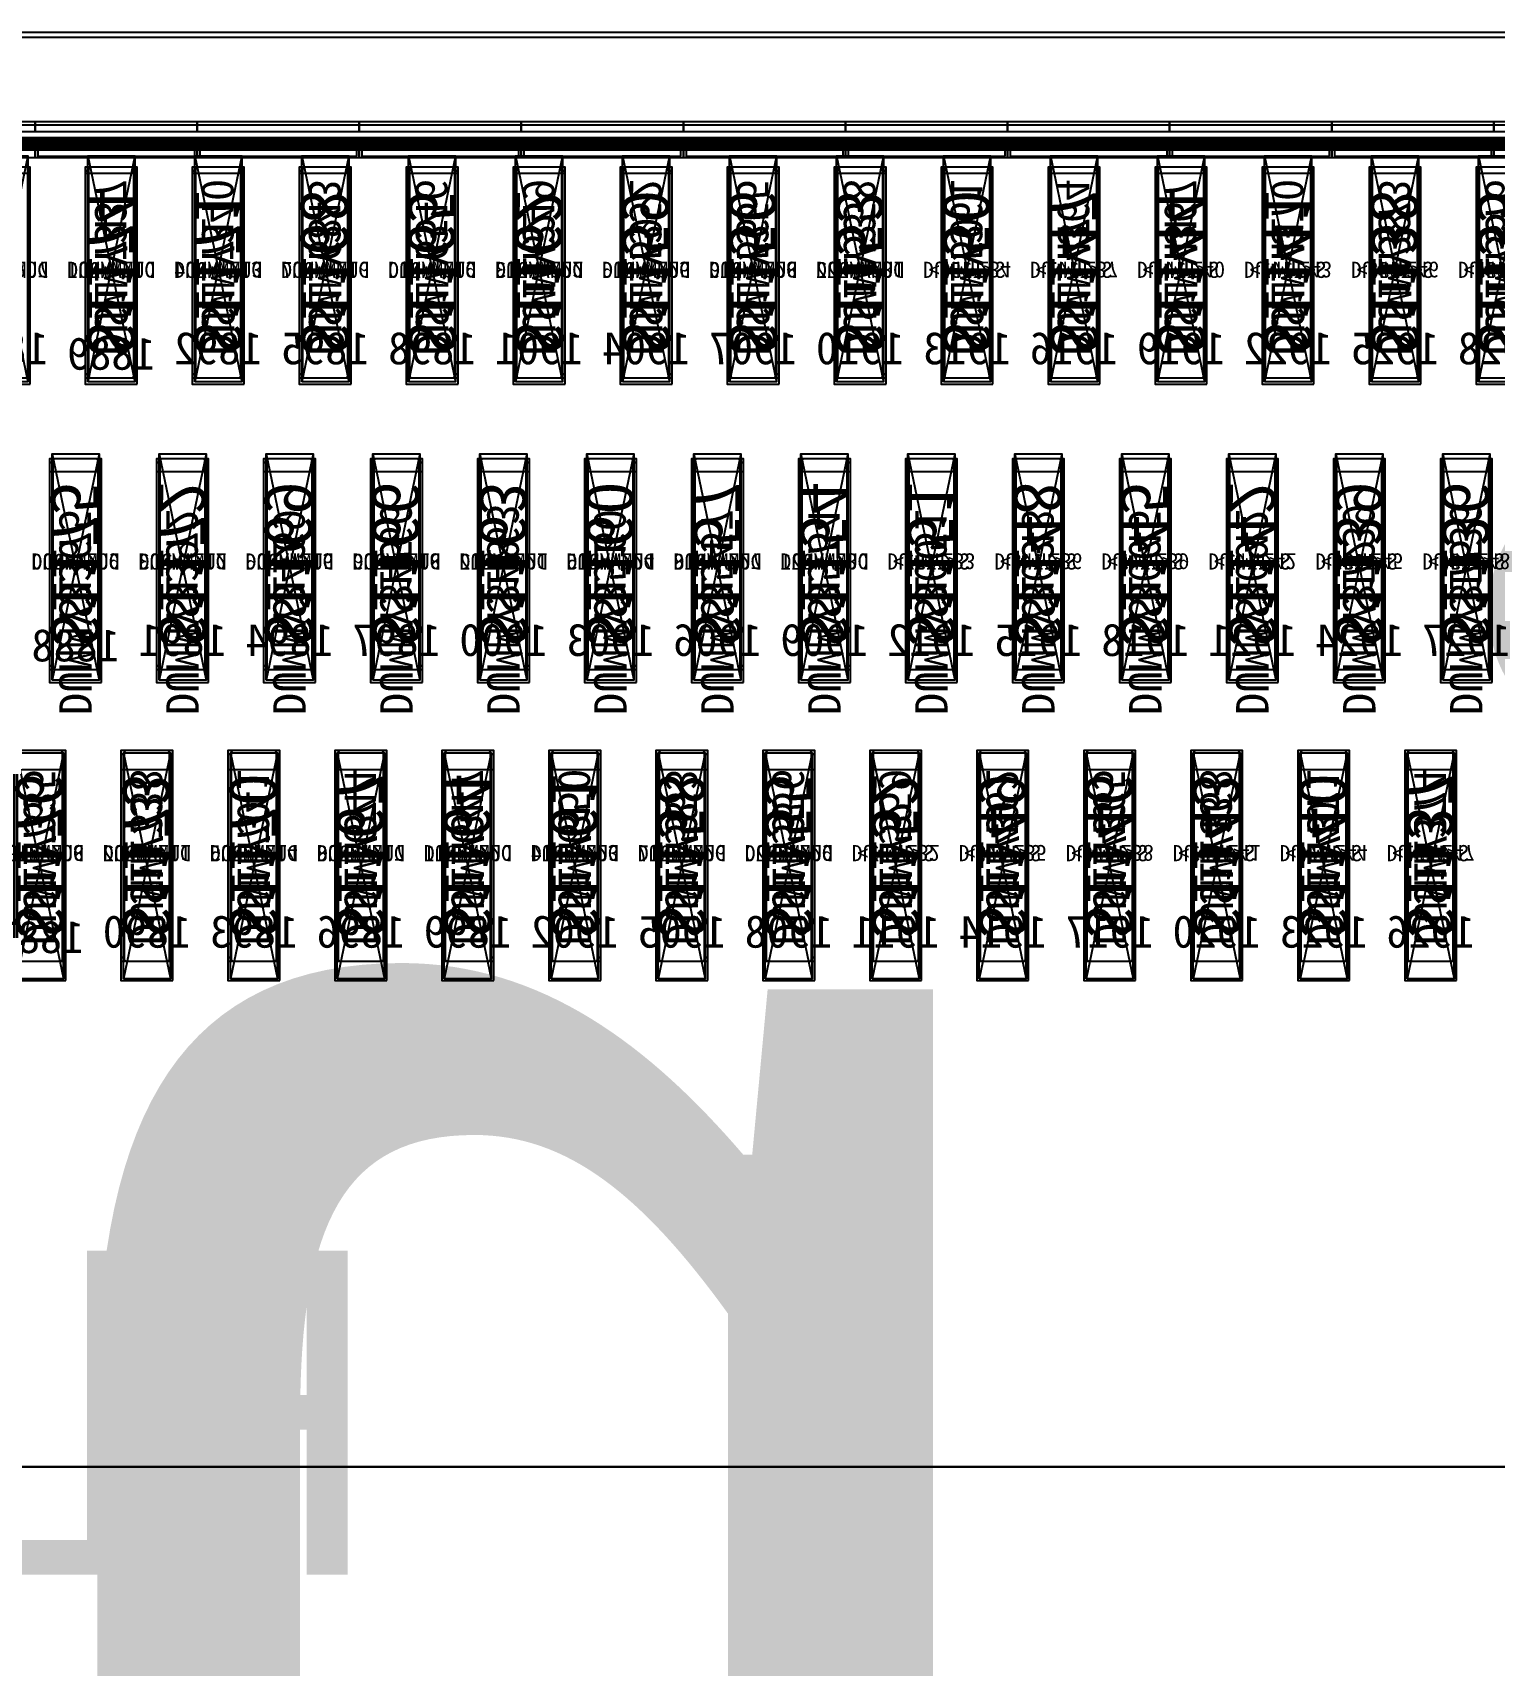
# Model space of a CAD drawing. Header units: millimetres. Extents: x 427 to 2444, y 137 to 817.
# Drawn here: x 1136.046 to 1136.497, y 301.148 to 301.651 of the extents above; entities that cross this region are included whole.
import ezdxf
from ezdxf.enums import TextEntityAlignment as Align

# ---------------------------------------------------------------- set-up
doc = ezdxf.new("R2010")
doc.units = ezdxf.units.MM
for name, color, linetype in [('L0', 211, 'Continuous'), ('L102', 91, 'Continuous'), ('L114', 213, 'Continuous'), ('L240', 60, 'Continuous'), ('L241', 200, 'Continuous'), ('L242', 51, 'Continuous'), ('L245', 53, 'Continuous'), ('L246', 93, 'Continuous'), ('L247', 13, 'Continuous'), ('L248', 171, 'Continuous'), ('L59', 140, 'Continuous'), ('L63', 4, 'Continuous')]:
    doc.layers.add(name, color=color, linetype=linetype)
doc.styles.add('txt', font='simhei.ttf')

# ---------------------------------------------------------------- blocks, each defined once
blk = doc.blocks.new('HX8394_F_PAD')
at = {"layer": 'L0'}
blk.add_lwpolyline([(-13.86, -0.4025), (-13.86, 0.4025), (13.86, 0.4025), (13.86, -0.4025), (-13.86, -0.4025)], close=True, dxfattribs=at)
at = {"layer": 'L241'}
blk.add_lwpolyline([(-13.9, -0.435), (-13.9, 0.435), (13.9, 0.435), (13.9, -0.435), (-13.9, -0.435)], close=True, dxfattribs=at)
at = {"layer": 'L242'}
for points in [[(-0.859, 0.3285), (-0.8605, 0.33), (-0.8605, 0.392), (-0.859, 0.3935), (-0.846, 0.3935), (-0.8445, 0.392), (-0.8445, 0.33), (-0.846, 0.3285), (-0.859, 0.3285)], [(-0.826, 0.3285), (-0.8275, 0.33), (-0.8275, 0.392), (-0.826, 0.3935), (-0.813, 0.3935), (-0.8115, 0.392), (-0.8115, 0.33), (-0.813, 0.3285), (-0.826, 0.3285)], [(-0.793, 0.3285), (-0.7945, 0.33), (-0.7945, 0.392), (-0.793, 0.3935), (-0.78, 0.3935), (-0.7785, 0.392), (-0.7785, 0.33), (-0.78, 0.3285), (-0.793, 0.3285)], [(-0.76, 0.3285), (-0.7615, 0.33), (-0.7615, 0.392), (-0.76, 0.3935), (-0.747, 0.3935), (-0.7455, 0.392), (-0.7455, 0.33), (-0.747, 0.3285), (-0.76, 0.3285)], [(-0.727, 0.3285), (-0.7285, 0.33), (-0.7285, 0.392), (-0.727, 0.3935), (-0.714, 0.3935), (-0.7125, 0.392), (-0.7125, 0.33), (-0.714, 0.3285), (-0.727, 0.3285)], [(-0.694, 0.3285), (-0.6955, 0.33), (-0.6955, 0.392), (-0.694, 0.3935), (-0.681, 0.3935), (-0.6795, 0.392), (-0.6795, 0.33), (-0.681, 0.3285), (-0.694, 0.3285)], [(-0.661, 0.3285), (-0.6625, 0.33), (-0.6625, 0.392), (-0.661, 0.3935), (-0.648, 0.3935), (-0.6465, 0.392), (-0.6465, 0.33), (-0.648, 0.3285), (-0.661, 0.3285)], [(-0.628, 0.3285), (-0.6295, 0.33), (-0.6295, 0.392), (-0.628, 0.3935), (-0.615, 0.3935), (-0.6135, 0.392), (-0.6135, 0.33), (-0.615, 0.3285), (-0.628, 0.3285)], [(-0.595, 0.3285), (-0.5965, 0.33), (-0.5965, 0.392), (-0.595, 0.3935), (-0.582, 0.3935), (-0.5805, 0.392), (-0.5805, 0.33), (-0.582, 0.3285), (-0.595, 0.3285)], [(-0.562, 0.3285), (-0.5635, 0.33), (-0.5635, 0.392), (-0.562, 0.3935), (-0.549, 0.3935), (-0.5475, 0.392), (-0.5475, 0.33), (-0.549, 0.3285), (-0.562, 0.3285)], [(-0.529, 0.3285), (-0.5305, 0.33), (-0.5305, 0.392), (-0.529, 0.3935), (-0.516, 0.3935), (-0.5145, 0.392), (-0.5145, 0.33), (-0.516, 0.3285), (-0.529, 0.3285)], [(-0.496, 0.3285), (-0.4975, 0.33), (-0.4975, 0.392), (-0.496, 0.3935), (-0.483, 0.3935), (-0.4815, 0.392), (-0.4815, 0.33), (-0.483, 0.3285), (-0.496, 0.3285)], [(-0.463, 0.3285), (-0.4645, 0.33), (-0.4645, 0.392), (-0.463, 0.3935), (-0.45, 0.3935), (-0.4485, 0.392), (-0.4485, 0.33), (-0.45, 0.3285), (-0.463, 0.3285)], [(-0.43, 0.3285), (-0.4315, 0.33), (-0.4315, 0.392), (-0.43, 0.3935), (-0.417, 0.3935), (-0.4155, 0.392), (-0.4155, 0.33), (-0.417, 0.3285), (-0.43, 0.3285)], [(-0.848, 0.2385), (-0.8495, 0.24), (-0.8495, 0.302), (-0.848, 0.3035), (-0.835, 0.3035), (-0.8335, 0.302), (-0.8335, 0.24), (-0.835, 0.2385), (-0.848, 0.2385)], [(-0.815, 0.2385), (-0.8165, 0.24), (-0.8165, 0.302), (-0.815, 0.3035), (-0.802, 0.3035), (-0.8005, 0.302), (-0.8005, 0.24), (-0.802, 0.2385), (-0.815, 0.2385)], [(-0.782, 0.2385), (-0.7835, 0.24), (-0.7835, 0.302), (-0.782, 0.3035), (-0.769, 0.3035), (-0.7675, 0.302), (-0.7675, 0.24), (-0.769, 0.2385), (-0.782, 0.2385)], [(-0.749, 0.2385), (-0.7505, 0.24), (-0.7505, 0.302), (-0.749, 0.3035), (-0.736, 0.3035), (-0.7345, 0.302), (-0.7345, 0.24), (-0.736, 0.2385), (-0.749, 0.2385)], [(-0.716, 0.2385), (-0.7175, 0.24), (-0.7175, 0.302), (-0.716, 0.3035), (-0.703, 0.3035), (-0.7015, 0.302), (-0.7015, 0.24), (-0.703, 0.2385), (-0.716, 0.2385)], [(-0.683, 0.2385), (-0.6845, 0.24), (-0.6845, 0.302), (-0.683, 0.3035), (-0.67, 0.3035), (-0.6685, 0.302), (-0.6685, 0.24), (-0.67, 0.2385), (-0.683, 0.2385)], [(-0.65, 0.2385), (-0.6515, 0.24), (-0.6515, 0.302), (-0.65, 0.3035), (-0.637, 0.3035), (-0.6355, 0.302), (-0.6355, 0.24), (-0.637, 0.2385), (-0.65, 0.2385)], [(-0.617, 0.2385), (-0.6185, 0.24), (-0.6185, 0.302), (-0.617, 0.3035), (-0.604, 0.3035), (-0.6025, 0.302), (-0.6025, 0.24), (-0.604, 0.2385), (-0.617, 0.2385)], [(-0.584, 0.2385), (-0.5855, 0.24), (-0.5855, 0.302), (-0.584, 0.3035), (-0.571, 0.3035), (-0.5695, 0.302), (-0.5695, 0.24), (-0.571, 0.2385), (-0.584, 0.2385)], [(-0.551, 0.2385), (-0.5525, 0.24), (-0.5525, 0.302), (-0.551, 0.3035), (-0.538, 0.3035), (-0.5365, 0.302), (-0.5365, 0.24), (-0.538, 0.2385), (-0.551, 0.2385)], [(-0.518, 0.2385), (-0.5195, 0.24), (-0.5195, 0.302), (-0.518, 0.3035), (-0.505, 0.3035), (-0.5035, 0.302), (-0.5035, 0.24), (-0.505, 0.2385), (-0.518, 0.2385)], [(-0.485, 0.2385), (-0.4865, 0.24), (-0.4865, 0.302), (-0.485, 0.3035), (-0.472, 0.3035), (-0.4705, 0.302), (-0.4705, 0.24), (-0.472, 0.2385), (-0.485, 0.2385)], [(-0.452, 0.2385), (-0.4535, 0.24), (-0.4535, 0.302), (-0.452, 0.3035), (-0.439, 0.3035), (-0.4375, 0.302), (-0.4375, 0.24), (-0.439, 0.2385), (-0.452, 0.2385)], [(-0.419, 0.2385), (-0.4205, 0.24), (-0.4205, 0.302), (-0.419, 0.3035), (-0.406, 0.3035), (-0.4045, 0.302), (-0.4045, 0.24), (-0.406, 0.2385), (-0.419, 0.2385)], [(-0.837, 0.1485), (-0.8385, 0.15), (-0.8385, 0.212), (-0.837, 0.2135), (-0.824, 0.2135), (-0.8225, 0.212), (-0.8225, 0.15), (-0.824, 0.1485), (-0.837, 0.1485)], [(-0.804, 0.1485), (-0.8055, 0.15), (-0.8055, 0.212), (-0.804, 0.2135), (-0.791, 0.2135), (-0.7895, 0.212), (-0.7895, 0.15), (-0.791, 0.1485), (-0.804, 0.1485)], [(-0.771, 0.1485), (-0.7725, 0.15), (-0.7725, 0.212), (-0.771, 0.2135), (-0.758, 0.2135), (-0.7565, 0.212), (-0.7565, 0.15), (-0.758, 0.1485), (-0.771, 0.1485)], [(-0.738, 0.1485), (-0.7395, 0.15), (-0.7395, 0.212), (-0.738, 0.2135), (-0.725, 0.2135), (-0.7235, 0.212), (-0.7235, 0.15), (-0.725, 0.1485), (-0.738, 0.1485)], [(-0.705, 0.1485), (-0.7065, 0.15), (-0.7065, 0.212), (-0.705, 0.2135), (-0.692, 0.2135), (-0.6905, 0.212), (-0.6905, 0.15), (-0.692, 0.1485), (-0.705, 0.1485)], [(-0.672, 0.1485), (-0.6735, 0.15), (-0.6735, 0.212), (-0.672, 0.2135), (-0.659, 0.2135), (-0.6575, 0.212), (-0.6575, 0.15), (-0.659, 0.1485), (-0.672, 0.1485)], [(-0.639, 0.1485), (-0.6405, 0.15), (-0.6405, 0.212), (-0.639, 0.2135), (-0.626, 0.2135), (-0.6245, 0.212), (-0.6245, 0.15), (-0.626, 0.1485), (-0.639, 0.1485)], [(-0.606, 0.1485), (-0.6075, 0.15), (-0.6075, 0.212), (-0.606, 0.2135), (-0.593, 0.2135), (-0.5915, 0.212), (-0.5915, 0.15), (-0.593, 0.1485), (-0.606, 0.1485)], [(-0.573, 0.1485), (-0.5745, 0.15), (-0.5745, 0.212), (-0.573, 0.2135), (-0.56, 0.2135), (-0.5585, 0.212), (-0.5585, 0.15), (-0.56, 0.1485), (-0.573, 0.1485)], [(-0.54, 0.1485), (-0.5415, 0.15), (-0.5415, 0.212), (-0.54, 0.2135), (-0.527, 0.2135), (-0.5255, 0.212), (-0.5255, 0.15), (-0.527, 0.1485), (-0.54, 0.1485)], [(-0.507, 0.1485), (-0.5085, 0.15), (-0.5085, 0.212), (-0.507, 0.2135), (-0.494, 0.2135), (-0.4925, 0.212), (-0.4925, 0.15), (-0.494, 0.1485), (-0.507, 0.1485)], [(-0.474, 0.1485), (-0.4755, 0.15), (-0.4755, 0.212), (-0.474, 0.2135), (-0.461, 0.2135), (-0.4595, 0.212), (-0.4595, 0.15), (-0.461, 0.1485), (-0.474, 0.1485)], [(-0.441, 0.1485), (-0.4425, 0.15), (-0.4425, 0.212), (-0.441, 0.2135), (-0.428, 0.2135), (-0.4265, 0.212), (-0.4265, 0.15), (-0.428, 0.1485), (-0.441, 0.1485)], [(-0.408, 0.1485), (-0.4095, 0.15), (-0.4095, 0.212), (-0.408, 0.2135), (-0.395, 0.2135), (-0.3935, 0.212), (-0.3935, 0.15), (-0.395, 0.1485), (-0.408, 0.1485)]]:
    blk.add_lwpolyline(points, close=True, dxfattribs=at)
at = {"layer": 'L247', "style": 'txt'}
for s, p in [('S1135', (-0.8525, 0.362666)), ('S1138', (-0.8195, 0.362666)), ('S1153', (-0.6545, 0.362666)), ('S1162', (-0.5555, 0.362666)), ('S1141', (-0.7865, 0.361)), ('S1144', (-0.7535, 0.361)), ('S1147', (-0.7205, 0.361)), ('S1150', (-0.6875, 0.361)), ('S1156', (-0.6215, 0.361)), ('S1159', (-0.5885, 0.361)), ('S1165', (-0.5225, 0.361)), ('S1168', (-0.4895, 0.361)), ('S1171', (-0.4565, 0.361)), ('S1174', (-0.4235, 0.361)), ('S1136', (-0.8415, 0.272666)), ('S1139', (-0.8085, 0.272666)), ('S1142', (-0.7755, 0.271)), ('S1145', (-0.7425, 0.271)), ('S1148', (-0.7095, 0.271)), ('S1151', (-0.6765, 0.271)), ('S1154', (-0.6435, 0.271)), ('S1157', (-0.6105, 0.271)), ('S1160', (-0.5775, 0.271)), ('S1163', (-0.5445, 0.272666)), ('S1166', (-0.5115, 0.272666)), ('S1169', (-0.4785, 0.271)), ('S1172', (-0.4455, 0.271)), ('S1175', (-0.4125, 0.271)), ('S1137', (-0.8305, 0.182666)), ('S1140', (-0.7975, 0.181)), ('S1143', (-0.7645, 0.182666)), ('S1146', (-0.7315, 0.181)), ('S1149', (-0.6985, 0.181)), ('S1152', (-0.6655, 0.181)), ('S1155', (-0.6325, 0.181)), ('S1158', (-0.5995, 0.181)), ('S1161', (-0.5665, 0.181)), ('S1164', (-0.5335, 0.181)), ('S1167', (-0.5005, 0.181)), ('S1170', (-0.4675, 0.181)), ('S1173', (-0.4345, 0.182666)), ('S1176', (-0.4015, 0.181))]:
    blk.add_text(s, height=0.01, rotation=90, dxfattribs=at).set_placement(p, align=Align.MIDDLE_CENTER)
at = {"layer": 'L248', "style": 'txt'}
blk.add_text('27800x870(include SR&SL)', height=0.5, dxfattribs=at).set_placement((-0.381772, 0.019694), align=Align.MIDDLE_CENTER)
blk = doc.blocks.new('NTBUMP_65X16')
at = {"layer": 'L242'}
blk.add_lwpolyline([(-0.008, -0.0325), (-0.008, 0.0325), (0.008, 0.0325), (0.008, -0.0325), (-0.008, -0.0325)], close=True, dxfattribs=at)
blk = doc.blocks.new('ILI9881C_AA_NTBUMP_PM_875UM')
at = {"layer": 'L241'}
blk.add_lwpolyline([(-13.92, -0.4375), (-13.92, 0.4375), (13.92, 0.4375), (13.92, -0.4375), (-13.92, -0.4375)], close=True, dxfattribs=at)
at = {"rotation": 180}
for p in [(-0.8525, 0.365), (-0.8195, 0.365), (-0.7865, 0.365), (-0.7535, 0.365), (-0.7205, 0.365), (-0.6875, 0.365), (-0.6545, 0.365), (-0.6215, 0.365), (-0.5885, 0.365), (-0.5555, 0.365), (-0.5225, 0.365), (-0.4895, 0.365), (-0.4565, 0.365), (-0.4235, 0.365), (-0.8415, 0.275), (-0.8085, 0.275), (-0.7755, 0.275), (-0.7425, 0.275), (-0.7095, 0.275), (-0.6765, 0.275), (-0.6435, 0.275), (-0.6105, 0.275), (-0.5775, 0.275), (-0.5445, 0.275), (-0.5115, 0.275), (-0.4785, 0.275), (-0.4455, 0.275), (-0.4125, 0.275), (-0.8305, 0.185), (-0.7975, 0.185), (-0.7645, 0.185), (-0.7315, 0.185), (-0.6985, 0.185), (-0.6655, 0.185), (-0.6325, 0.185), (-0.5995, 0.185), (-0.5665, 0.185), (-0.5335, 0.185), (-0.5005, 0.185), (-0.4675, 0.185), (-0.4345, 0.185), (-0.4015, 0.185)]:
    blk.add_blockref('NTBUMP_65X16', p, dxfattribs=at)
at = {"layer": 'L246', "style": 'txt'}
for s, p in [('S1135', (-0.8525, 0.365)), ('S1138', (-0.8195, 0.365)), ('S1141', (-0.7865, 0.365)), ('S1144', (-0.7535, 0.365)), ('S1147', (-0.7205, 0.365)), ('S1150', (-0.6875, 0.365)), ('S1153', (-0.6545, 0.365)), ('S1156', (-0.6215, 0.365)), ('S1159', (-0.5885, 0.365)), ('S1162', (-0.5555, 0.365)), ('S1165', (-0.5225, 0.365)), ('S1168', (-0.4895, 0.365)), ('S1171', (-0.4565, 0.365)), ('S1174', (-0.4235, 0.365)), ('S1136', (-0.8415, 0.275)), ('S1139', (-0.8085, 0.275)), ('S1142', (-0.7755, 0.275)), ('S1145', (-0.7425, 0.275)), ('S1148', (-0.7095, 0.275)), ('S1151', (-0.6765, 0.275)), ('S1154', (-0.6435, 0.275)), ('S1157', (-0.6105, 0.275)), ('S1160', (-0.5775, 0.275)), ('S1163', (-0.5445, 0.275)), ('S1166', (-0.5115, 0.275)), ('S1169', (-0.4785, 0.275)), ('S1172', (-0.4455, 0.275)), ('S1175', (-0.4125, 0.275)), ('S1137', (-0.8305, 0.185)), ('S1140', (-0.7975, 0.185)), ('S1143', (-0.7645, 0.185)), ('S1146', (-0.7315, 0.185)), ('S1149', (-0.6985, 0.185)), ('S1152', (-0.6655, 0.185)), ('S1155', (-0.6325, 0.185)), ('S1158', (-0.5995, 0.185)), ('S1161', (-0.5665, 0.185)), ('S1164', (-0.5335, 0.185)), ('S1167', (-0.5005, 0.185)), ('S1170', (-0.4675, 0.185)), ('S1173', (-0.4345, 0.185)), ('S1176', (-0.4015, 0.185))]:
    blk.add_text(s, height=0.015, rotation=90, dxfattribs=at).set_placement(p, align=Align.MIDDLE_CENTER)
for s, p in [('1928', (-0.8525, 0.341666)), ('1925', (-0.8195, 0.341666)), ('1922', (-0.7865, 0.341666)), ('1919', (-0.7535, 0.341666)), ('1916', (-0.7205, 0.341666)), ('1913', (-0.6875, 0.341666)), ('1910', (-0.6545, 0.341666)), ('1907', (-0.6215, 0.341666)), ('1904', (-0.5885, 0.341666)), ('1901', (-0.5555, 0.341666)), ('1898', (-0.5225, 0.341666)), ('1895', (-0.4895, 0.341666)), ('1892', (-0.4565, 0.341666)), ('1889', (-0.4235, 0.34)), ('1886', (-0.3905, 0.341666)), ('1927', (-0.8415, 0.251666)), ('1924', (-0.8085, 0.251666)), ('1921', (-0.7755, 0.251666)), ('1918', (-0.7425, 0.251666)), ('1915', (-0.7095, 0.251666)), ('1912', (-0.6765, 0.251666)), ('1909', (-0.6435, 0.251666)), ('1906', (-0.6105, 0.251666)), ('1903', (-0.5775, 0.251666)), ('1900', (-0.5445, 0.251666)), ('1897', (-0.5115, 0.251666)), ('1894', (-0.4785, 0.251666)), ('1891', (-0.4455, 0.251666)), ('1888', (-0.4125, 0.25)), ('1926', (-0.8305, 0.161666)), ('1923', (-0.7975, 0.161666)), ('1920', (-0.7645, 0.161666)), ('1917', (-0.7315, 0.161666)), ('1914', (-0.6985, 0.161666)), ('1911', (-0.6655, 0.161666)), ('1908', (-0.6325, 0.161666)), ('1905', (-0.5995, 0.161666)), ('1902', (-0.5665, 0.161666)), ('1899', (-0.5335, 0.161666)), ('1896', (-0.5005, 0.161666)), ('1893', (-0.4675, 0.161666)), ('1890', (-0.4345, 0.161666)), ('1887', (-0.4015, 0.16))]:
    blk.add_text(s, height=0.01, dxfattribs=at).set_placement(p, align=Align.MIDDLE_CENTER)
blk = doc.blocks.new('OUT_3BUMP')
at = {"layer": 'L242'}
for points in [[(0, 0.206), (0, 0.271), (0.016, 0.271), (0.016, 0.206), (0, 0.206)], [(0.011, 0.116), (0.011, 0.181), (0.027, 0.181), (0.027, 0.116), (0.011, 0.116)], [(0.022, 0.026), (0.022, 0.091), (0.038, 0.091), (0.038, 0.026), (0.022, 0.026)]]:
    blk.add_lwpolyline(points, close=True, dxfattribs=at)
blk = doc.blocks.new('JD9365Z_PAD_20170829_Y880')
at = {"layer": 'L241'}
blk.add_lwpolyline([(-13.95, -0.41), (-13.95, 0.41), (13.95, 0.41), (13.95, -0.41), (-13.95, -0.41)], close=True, dxfattribs=at)
at = {"row_count": 1, "column_count": 84, "row_spacing": 0.245, "column_spacing": 0.033}
blk.add_blockref('OUT_3BUMP', (-1.3885, 0.13), dxfattribs=at)
at = {"layer": 'L240', "style": 'txt'}
for s, p in [('DUMMY249', (-0.8525, 0.369333)), ('DUMMY246', (-0.8195, 0.369333)), ('DUMMY243', (-0.7865, 0.369333)), ('DUMMY240', (-0.7535, 0.369333)), ('DUMMY237', (-0.7205, 0.369333)), ('DUMMY234', (-0.6875, 0.369333)), ('DUMMY231', (-0.6545, 0.369333)), ('DUMMY228', (-0.6215, 0.369333)), ('DUMMY225', (-0.5885, 0.369333)), ('DUMMY222', (-0.5555, 0.369333)), ('DUMMY219', (-0.5225, 0.369333)), ('DUMMY216', (-0.4895, 0.369333)), ('DUMMY213', (-0.4565, 0.369333)), ('DUMMY210', (-0.4235, 0.369333)), ('DUMMY207', (-0.3905, 0.369333)), ('DUMMY248', (-0.8415, 0.279333)), ('DUMMY245', (-0.8085, 0.279333)), ('DUMMY242', (-0.7755, 0.279333)), ('DUMMY239', (-0.7425, 0.279333)), ('DUMMY236', (-0.7095, 0.279333)), ('DUMMY233', (-0.6765, 0.279333)), ('DUMMY230', (-0.6435, 0.279333)), ('DUMMY227', (-0.6105, 0.279333)), ('DUMMY224', (-0.5775, 0.279333)), ('DUMMY221', (-0.5445, 0.279333)), ('DUMMY218', (-0.5115, 0.279333)), ('DUMMY215', (-0.4785, 0.279333)), ('DUMMY212', (-0.4455, 0.279333)), ('DUMMY209', (-0.4125, 0.279333)), ('DUMMY247', (-0.8305, 0.189333)), ('DUMMY244', (-0.7975, 0.189333)), ('DUMMY241', (-0.7645, 0.189333)), ('DUMMY238', (-0.7315, 0.189333)), ('DUMMY235', (-0.6985, 0.189333)), ('DUMMY232', (-0.6655, 0.189333)), ('DUMMY229', (-0.6325, 0.189333)), ('DUMMY226', (-0.5995, 0.189333)), ('DUMMY223', (-0.5665, 0.189333)), ('DUMMY220', (-0.5335, 0.189333)), ('DUMMY217', (-0.5005, 0.189333)), ('DUMMY214', (-0.4675, 0.189333)), ('DUMMY211', (-0.4345, 0.189333)), ('DUMMY208', (-0.4015, 0.189333))]:
    blk.add_text(s, height=0.005, rotation=180, dxfattribs=at).set_placement(p, align=Align.MIDDLE_CENTER)
blk = doc.blocks.new('NV3052C3P_BUMP_ORI_20190911')
at = {"layer": 'L241'}
blk.add_lwpolyline([(-13.8, -0.398), (-13.8, 0.398), (13.8, 0.398), (13.8, -0.398), (-13.8, -0.398)], close=True, dxfattribs=at)
at = {"layer": 'L242'}
for points in [[(-0.8605, 0.32), (-0.8605, 0.385), (-0.8445, 0.385), (-0.8445, 0.32), (-0.8605, 0.32)], [(-0.8275, 0.32), (-0.8275, 0.385), (-0.8115, 0.385), (-0.8115, 0.32), (-0.8275, 0.32)], [(-0.7945, 0.32), (-0.7945, 0.385), (-0.7785, 0.385), (-0.7785, 0.32), (-0.7945, 0.32)], [(-0.7615, 0.32), (-0.7615, 0.385), (-0.7455, 0.385), (-0.7455, 0.32), (-0.7615, 0.32)], [(-0.7285, 0.32), (-0.7285, 0.385), (-0.7125, 0.385), (-0.7125, 0.32), (-0.7285, 0.32)], [(-0.6955, 0.32), (-0.6955, 0.385), (-0.6795, 0.385), (-0.6795, 0.32), (-0.6955, 0.32)], [(-0.6625, 0.32), (-0.6625, 0.385), (-0.6465, 0.385), (-0.6465, 0.32), (-0.6625, 0.32)], [(-0.6295, 0.32), (-0.6295, 0.385), (-0.6135, 0.385), (-0.6135, 0.32), (-0.6295, 0.32)], [(-0.5965, 0.32), (-0.5965, 0.385), (-0.5805, 0.385), (-0.5805, 0.32), (-0.5965, 0.32)], [(-0.5635, 0.32), (-0.5635, 0.385), (-0.5475, 0.385), (-0.5475, 0.32), (-0.5635, 0.32)], [(-0.5305, 0.32), (-0.5305, 0.385), (-0.5145, 0.385), (-0.5145, 0.32), (-0.5305, 0.32)], [(-0.4975, 0.32), (-0.4975, 0.385), (-0.4815, 0.385), (-0.4815, 0.32), (-0.4975, 0.32)], [(-0.4645, 0.32), (-0.4645, 0.385), (-0.4485, 0.385), (-0.4485, 0.32), (-0.4645, 0.32)], [(-0.4315, 0.32), (-0.4315, 0.385), (-0.4155, 0.385), (-0.4155, 0.32), (-0.4315, 0.32)], [(-0.8495, 0.23), (-0.8495, 0.295), (-0.8335, 0.295), (-0.8335, 0.23), (-0.8495, 0.23)], [(-0.8165, 0.23), (-0.8165, 0.295), (-0.8005, 0.295), (-0.8005, 0.23), (-0.8165, 0.23)], [(-0.7835, 0.23), (-0.7835, 0.295), (-0.7675, 0.295), (-0.7675, 0.23), (-0.7835, 0.23)], [(-0.7505, 0.23), (-0.7505, 0.295), (-0.7345, 0.295), (-0.7345, 0.23), (-0.7505, 0.23)], [(-0.7175, 0.23), (-0.7175, 0.295), (-0.7015, 0.295), (-0.7015, 0.23), (-0.7175, 0.23)], [(-0.6845, 0.23), (-0.6845, 0.295), (-0.6685, 0.295), (-0.6685, 0.23), (-0.6845, 0.23)], [(-0.6515, 0.23), (-0.6515, 0.295), (-0.6355, 0.295), (-0.6355, 0.23), (-0.6515, 0.23)], [(-0.6185, 0.23), (-0.6185, 0.295), (-0.6025, 0.295), (-0.6025, 0.23), (-0.6185, 0.23)], [(-0.5855, 0.23), (-0.5855, 0.295), (-0.5695, 0.295), (-0.5695, 0.23), (-0.5855, 0.23)], [(-0.5525, 0.23), (-0.5525, 0.295), (-0.5365, 0.295), (-0.5365, 0.23), (-0.5525, 0.23)], [(-0.5195, 0.23), (-0.5195, 0.295), (-0.5035, 0.295), (-0.5035, 0.23), (-0.5195, 0.23)], [(-0.4865, 0.23), (-0.4865, 0.295), (-0.4705, 0.295), (-0.4705, 0.23), (-0.4865, 0.23)], [(-0.4535, 0.23), (-0.4535, 0.295), (-0.4375, 0.295), (-0.4375, 0.23), (-0.4535, 0.23)], [(-0.4205, 0.23), (-0.4205, 0.295), (-0.4045, 0.295), (-0.4045, 0.23), (-0.4205, 0.23)], [(-0.8385, 0.14), (-0.8385, 0.205), (-0.8225, 0.205), (-0.8225, 0.14), (-0.8385, 0.14)], [(-0.8055, 0.14), (-0.8055, 0.205), (-0.7895, 0.205), (-0.7895, 0.14), (-0.8055, 0.14)], [(-0.7725, 0.14), (-0.7725, 0.205), (-0.7565, 0.205), (-0.7565, 0.14), (-0.7725, 0.14)], [(-0.7395, 0.14), (-0.7395, 0.205), (-0.7235, 0.205), (-0.7235, 0.14), (-0.7395, 0.14)], [(-0.7065, 0.14), (-0.7065, 0.205), (-0.6905, 0.205), (-0.6905, 0.14), (-0.7065, 0.14)], [(-0.6735, 0.14), (-0.6735, 0.205), (-0.6575, 0.205), (-0.6575, 0.14), (-0.6735, 0.14)], [(-0.6405, 0.14), (-0.6405, 0.205), (-0.6245, 0.205), (-0.6245, 0.14), (-0.6405, 0.14)], [(-0.6075, 0.14), (-0.6075, 0.205), (-0.5915, 0.205), (-0.5915, 0.14), (-0.6075, 0.14)], [(-0.5745, 0.14), (-0.5745, 0.205), (-0.5585, 0.205), (-0.5585, 0.14), (-0.5745, 0.14)], [(-0.5415, 0.14), (-0.5415, 0.205), (-0.5255, 0.205), (-0.5255, 0.14), (-0.5415, 0.14)], [(-0.5085, 0.14), (-0.5085, 0.205), (-0.4925, 0.205), (-0.4925, 0.14), (-0.5085, 0.14)], [(-0.4755, 0.14), (-0.4755, 0.205), (-0.4595, 0.205), (-0.4595, 0.14), (-0.4755, 0.14)], [(-0.4425, 0.14), (-0.4425, 0.205), (-0.4265, 0.205), (-0.4265, 0.14), (-0.4425, 0.14)], [(-0.4095, 0.14), (-0.4095, 0.205), (-0.3935, 0.205), (-0.3935, 0.14), (-0.4095, 0.14)]]:
    blk.add_lwpolyline(points, close=True, dxfattribs=at)
at = {"layer": 'L245', "style": 'txt'}
for s, p in [('S<1135>', (-0.852548, 0.353326)), ('S<1138>', (-0.819548, 0.353326)), ('S<1141>', (-0.786548, 0.353326)), ('S<1144>', (-0.753548, 0.353326)), ('S<1147>', (-0.720548, 0.353326)), ('S<1150>', (-0.687548, 0.353326)), ('DUMMY222', (-0.654527, 0.353333)), ('DUMMY219', (-0.621527, 0.353333)), ('DUMMY216', (-0.588527, 0.353333)), ('DUMMY213', (-0.555527, 0.353333)), ('DUMMY210', (-0.522527, 0.353333)), ('DUMMY207', (-0.489527, 0.353333)), ('DUMMY204', (-0.456527, 0.353333)), ('DUMMY201', (-0.423527, 0.353333)), ('DUMMY198', (-0.390527, 0.353333)), ('S<1136>', (-0.841548, 0.263326)), ('S<1139>', (-0.808548, 0.263326)), ('S<1142>', (-0.775548, 0.263326)), ('S<1145>', (-0.742548, 0.263326)), ('S<1148>', (-0.709548, 0.263326)), ('S<1151>', (-0.676548, 0.263326)), ('DUMMY221', (-0.643527, 0.263333)), ('DUMMY218', (-0.610527, 0.263333)), ('DUMMY215', (-0.577527, 0.263333)), ('DUMMY212', (-0.544527, 0.263333)), ('DUMMY209', (-0.511527, 0.263333)), ('DUMMY206', (-0.478527, 0.263333)), ('DUMMY203', (-0.445527, 0.263333)), ('DUMMY200', (-0.412527, 0.263333)), ('S<1137>', (-0.830548, 0.173326)), ('S<1140>', (-0.797548, 0.173326)), ('S<1143>', (-0.764548, 0.173326)), ('S<1146>', (-0.731548, 0.173326)), ('S<1149>', (-0.698548, 0.173326)), ('S<1152>', (-0.665548, 0.173326)), ('DUMMY220', (-0.632527, 0.173333)), ('DUMMY217', (-0.599527, 0.173333)), ('DUMMY214', (-0.566527, 0.173333)), ('DUMMY211', (-0.533527, 0.173333)), ('DUMMY208', (-0.500527, 0.173333)), ('DUMMY205', (-0.467527, 0.173333)), ('DUMMY202', (-0.434527, 0.173333)), ('DUMMY199', (-0.401527, 0.173333))]:
    blk.add_text(s, height=0.005, dxfattribs=at).set_placement(p, align=Align.MIDDLE_CENTER)
blk = doc.blocks.new('BUMP_14_65')
at = {"layer": 'L242'}
blk.add_lwpolyline([(-0.007, -0.022), (-0.007, 0.043), (0.007, 0.043), (0.007, -0.022), (-0.007, -0.022)], close=True, dxfattribs=at)
blk = doc.blocks.new('FL11283_A_OTHER')
at = {"layer": 'L102'}
blk.add_lwpolyline([(-13.86, 0), (-13.86, 0.41), (0, 0.41), (0, 0), (-13.86, 0)], close=True, dxfattribs=at)
at = {"layer": 'L241'}
blk.add_lwpolyline([(-13.86, -0.41), (-13.86, 0.41), (13.86, 0.41), (13.86, 0.404), (-13.854, 0.404), (-13.854, -0.404), (13.854, -0.404), (13.854, 0.404), (13.86, 0.404), (13.86, -0.41), (-13.86, -0.41)], close=True, dxfattribs=at)
at = {"layer": 'L59'}
for points in [[(-13.86, -0.41), (-13.86, 0.41), (13.86, 0.41), (13.86, -0.41), (-13.86, -0.41)], [(-13.86, -0.41), (-13.86, 0), (0, 0), (0, -0.41), (-13.86, -0.41)]]:
    blk.add_lwpolyline(points, close=True, dxfattribs=at)
for p in [(-0.8525, 0.358), (-0.8195, 0.358), (-0.7865, 0.358), (-0.7535, 0.358), (-0.7205, 0.358), (-0.6875, 0.358), (-0.6545, 0.358), (-0.6215, 0.358), (-0.5885, 0.358), (-0.5555, 0.358), (-0.5225, 0.358), (-0.4895, 0.358), (-0.4565, 0.358), (-0.4235, 0.358), (-0.8415, 0.268), (-0.8085, 0.268), (-0.7755, 0.268), (-0.7425, 0.268), (-0.7095, 0.268), (-0.6765, 0.268), (-0.6435, 0.268), (-0.6105, 0.268), (-0.5775, 0.268), (-0.5445, 0.268), (-0.5115, 0.268), (-0.4785, 0.268), (-0.4455, 0.268), (-0.4125, 0.268), (-0.8305, 0.178), (-0.7975, 0.178), (-0.7645, 0.178), (-0.7315, 0.178), (-0.6985, 0.178), (-0.6655, 0.178), (-0.6325, 0.178), (-0.5995, 0.178), (-0.5665, 0.178), (-0.5335, 0.178), (-0.5005, 0.178), (-0.4675, 0.178), (-0.4345, 0.178), (-0.4015, 0.178)]:
    blk.add_blockref('BUMP_14_65', p)
at = {"layer": 'L102', "style": 'txt'}
for s, p in [('DUMMY376', (-0.8525, 0.370166)), ('DUMMY373', (-0.8195, 0.370166)), ('DUMMY370', (-0.7865, 0.370166)), ('DUMMY367', (-0.7535, 0.370166)), ('DUMMY364', (-0.7205, 0.370166)), ('DUMMY361', (-0.6875, 0.370166)), ('DUMMY358', (-0.6545, 0.370166)), ('DUMMY355', (-0.6215, 0.370166)), ('DUMMY352', (-0.5885, 0.370166)), ('DUMMY349', (-0.5555, 0.370166)), ('DUMMY346', (-0.5225, 0.370166)), ('DUMMY343', (-0.4895, 0.370166)), ('DUMMY340', (-0.4565, 0.370166)), ('DUMMY337', (-0.4235, 0.370166)), ('DUMMY375', (-0.8415, 0.259166)), ('DUMMY372', (-0.8085, 0.259166)), ('DUMMY369', (-0.7755, 0.259166)), ('DUMMY366', (-0.7425, 0.259166)), ('DUMMY363', (-0.7095, 0.259166)), ('DUMMY360', (-0.6765, 0.259166)), ('DUMMY357', (-0.6435, 0.259166)), ('DUMMY354', (-0.6105, 0.259166)), ('DUMMY351', (-0.5775, 0.259166)), ('DUMMY348', (-0.5445, 0.259166)), ('DUMMY345', (-0.5115, 0.259166)), ('DUMMY342', (-0.4785, 0.259166)), ('DUMMY339', (-0.4455, 0.259166)), ('DUMMY336', (-0.4125, 0.259166)), ('DUMMY374', (-0.8305, 0.188166)), ('DUMMY371', (-0.7975, 0.188166)), ('DUMMY368', (-0.7645, 0.188166)), ('DUMMY365', (-0.7315, 0.188166)), ('DUMMY362', (-0.6985, 0.188166)), ('DUMMY359', (-0.6655, 0.188166)), ('DUMMY356', (-0.6325, 0.188166)), ('DUMMY353', (-0.5995, 0.188166)), ('DUMMY350', (-0.5665, 0.188166)), ('DUMMY347', (-0.5335, 0.188166)), ('DUMMY344', (-0.5005, 0.188166)), ('DUMMY341', (-0.4675, 0.188166)), ('DUMMY338', (-0.4345, 0.188166)), ('DUMMY335', (-0.4015, 0.188166))]:
    blk.add_text(s, height=0.01, rotation=90, dxfattribs=at).set_placement(p, align=Align.MIDDLE_CENTER)
at = {"layer": 'L59', "style": 'txt'}
blk.add_text('FL11283_A_OTHER', height=0.1, dxfattribs=at).set_placement((0, 0.016666), align=Align.MIDDLE_CENTER)
blk = doc.blocks.new('GC9702_LCDPAD_BUMP')
at = {"layer": 'L242'}
blk.add_lwpolyline([(-0.008, -0.0325), (-0.008, 0.0325), (0.008, 0.0325), (0.008, -0.0325), (-0.008, -0.0325)], close=True, dxfattribs=at)
blk = doc.blocks.new('GC9702_BUMP_NOCOMPENSATION')
at = {"layer": 'L114', "const_width": 0.004}
for points in [[(-0.9, 0.378), (-0.85, 0.378)], [(-0.9, 0.378), (-0.85, 0.378)], [(-0.9, 0.378), (-0.85, 0.378)], [(-0.9, 0.378), (-0.85, 0.378)], [(-0.85, 0.378), (-0.8, 0.378)], [(-0.85, 0.378), (-0.8, 0.378)], [(-0.85, 0.378), (-0.8, 0.378)], [(-0.85, 0.378), (-0.8, 0.378)], [(-0.8, 0.378), (-0.75, 0.378)], [(-0.8, 0.378), (-0.75, 0.378)], [(-0.8, 0.378), (-0.75, 0.378)], [(-0.8, 0.378), (-0.75, 0.378)], [(-0.75, 0.378), (-0.7, 0.378)], [(-0.75, 0.378), (-0.7, 0.378)], [(-0.75, 0.378), (-0.7, 0.378)], [(-0.75, 0.378), (-0.7, 0.378)], [(-0.7, 0.378), (-0.65, 0.378)], [(-0.7, 0.378), (-0.65, 0.378)], [(-0.7, 0.378), (-0.65, 0.378)], [(-0.7, 0.378), (-0.65, 0.378)], [(-0.65, 0.378), (-0.6, 0.378)], [(-0.65, 0.378), (-0.6, 0.378)], [(-0.65, 0.378), (-0.6, 0.378)], [(-0.65, 0.378), (-0.6, 0.378)], [(-0.6, 0.378), (-0.55, 0.378)], [(-0.6, 0.378), (-0.55, 0.378)], [(-0.6, 0.378), (-0.55, 0.378)], [(-0.6, 0.378), (-0.55, 0.378)], [(-0.55, 0.378), (-0.5, 0.378)], [(-0.55, 0.378), (-0.5, 0.378)], [(-0.55, 0.378), (-0.5, 0.378)], [(-0.55, 0.378), (-0.5, 0.378)], [(-0.5, 0.378), (-0.45, 0.378)], [(-0.5, 0.378), (-0.45, 0.378)], [(-0.5, 0.378), (-0.45, 0.378)], [(-0.5, 0.378), (-0.45, 0.378)], [(-0.45, 0.378), (-0.4, 0.378)], [(-0.45, 0.378), (-0.4, 0.378)], [(-0.45, 0.378), (-0.4, 0.378)], [(-0.45, 0.378), (-0.4, 0.378)], [(-0.4, 0.378), (-0.35, 0.378)], [(-0.4, 0.378), (-0.35, 0.378)], [(-0.4, 0.378), (-0.35, 0.378)], [(-0.4, 0.378), (-0.35, 0.378)]]:
    blk.add_lwpolyline(points, dxfattribs=at)
at = {"layer": 'L114'}
for points in [[(-0.9, 0.374), (-0.9, 0.38), (-0.85, 0.38), (-0.85, 0.374), (-0.9, 0.374)], [(-0.9, 0.374), (-0.9, 0.38), (-0.85, 0.38), (-0.85, 0.374), (-0.9, 0.374)], [(-0.85, 0.374), (-0.85, 0.38), (-0.8, 0.38), (-0.8, 0.374), (-0.85, 0.374)], [(-0.85, 0.374), (-0.85, 0.38), (-0.8, 0.38), (-0.8, 0.374), (-0.85, 0.374)], [(-0.84926, 0.37443), (-0.84926, 0.379), (-0.80082, 0.379), (-0.80082, 0.37443), (-0.84926, 0.37443)], [(-0.84926, 0.37443), (-0.84926, 0.379), (-0.80082, 0.379), (-0.80082, 0.37443), (-0.84926, 0.37443)], [(-0.8, 0.374), (-0.8, 0.38), (-0.75, 0.38), (-0.75, 0.374), (-0.8, 0.374)], [(-0.8, 0.374), (-0.8, 0.38), (-0.75, 0.38), (-0.75, 0.374), (-0.8, 0.374)], [(-0.79926, 0.37443), (-0.79926, 0.379), (-0.75082, 0.379), (-0.75082, 0.37443), (-0.79926, 0.37443)], [(-0.79926, 0.37443), (-0.79926, 0.379), (-0.75082, 0.379), (-0.75082, 0.37443), (-0.79926, 0.37443)], [(-0.75, 0.374), (-0.75, 0.38), (-0.7, 0.38), (-0.7, 0.374), (-0.75, 0.374)], [(-0.75, 0.374), (-0.75, 0.38), (-0.7, 0.38), (-0.7, 0.374), (-0.75, 0.374)], [(-0.74926, 0.37443), (-0.74926, 0.379), (-0.70082, 0.379), (-0.70082, 0.37443), (-0.74926, 0.37443)], [(-0.74926, 0.37443), (-0.74926, 0.379), (-0.70082, 0.379), (-0.70082, 0.37443), (-0.74926, 0.37443)], [(-0.7, 0.374), (-0.7, 0.38), (-0.65, 0.38), (-0.65, 0.374), (-0.7, 0.374)], [(-0.7, 0.374), (-0.7, 0.38), (-0.65, 0.38), (-0.65, 0.374), (-0.7, 0.374)], [(-0.69926, 0.37443), (-0.69926, 0.379), (-0.65082, 0.379), (-0.65082, 0.37443), (-0.69926, 0.37443)], [(-0.69926, 0.37443), (-0.69926, 0.379), (-0.65082, 0.379), (-0.65082, 0.37443), (-0.69926, 0.37443)], [(-0.65, 0.374), (-0.65, 0.38), (-0.6, 0.38), (-0.6, 0.374), (-0.65, 0.374)], [(-0.65, 0.374), (-0.65, 0.38), (-0.6, 0.38), (-0.6, 0.374), (-0.65, 0.374)], [(-0.64926, 0.37443), (-0.64926, 0.379), (-0.60082, 0.379), (-0.60082, 0.37443), (-0.64926, 0.37443)], [(-0.64926, 0.37443), (-0.64926, 0.379), (-0.60082, 0.379), (-0.60082, 0.37443), (-0.64926, 0.37443)], [(-0.6, 0.374), (-0.6, 0.38), (-0.55, 0.38), (-0.55, 0.374), (-0.6, 0.374)], [(-0.6, 0.374), (-0.6, 0.38), (-0.55, 0.38), (-0.55, 0.374), (-0.6, 0.374)], [(-0.59926, 0.37443), (-0.59926, 0.379), (-0.55082, 0.379), (-0.55082, 0.37443), (-0.59926, 0.37443)], [(-0.59926, 0.37443), (-0.59926, 0.379), (-0.55082, 0.379), (-0.55082, 0.37443), (-0.59926, 0.37443)], [(-0.55, 0.374), (-0.55, 0.38), (-0.5, 0.38), (-0.5, 0.374), (-0.55, 0.374)], [(-0.55, 0.374), (-0.55, 0.38), (-0.5, 0.38), (-0.5, 0.374), (-0.55, 0.374)], [(-0.54926, 0.37443), (-0.54926, 0.379), (-0.50082, 0.379), (-0.50082, 0.37443), (-0.54926, 0.37443)], [(-0.54926, 0.37443), (-0.54926, 0.379), (-0.50082, 0.379), (-0.50082, 0.37443), (-0.54926, 0.37443)], [(-0.5, 0.374), (-0.5, 0.38), (-0.45, 0.38), (-0.45, 0.374), (-0.5, 0.374)], [(-0.5, 0.374), (-0.5, 0.38), (-0.45, 0.38), (-0.45, 0.374), (-0.5, 0.374)], [(-0.49926, 0.37443), (-0.49926, 0.379), (-0.45082, 0.379), (-0.45082, 0.37443), (-0.49926, 0.37443)], [(-0.49926, 0.37443), (-0.49926, 0.379), (-0.45082, 0.379), (-0.45082, 0.37443), (-0.49926, 0.37443)], [(-0.45, 0.374), (-0.45, 0.38), (-0.4, 0.38), (-0.4, 0.374), (-0.45, 0.374)], [(-0.45, 0.374), (-0.45, 0.38), (-0.4, 0.38), (-0.4, 0.374), (-0.45, 0.374)], [(-0.44926, 0.37443), (-0.44926, 0.379), (-0.40082, 0.379), (-0.40082, 0.37443), (-0.44926, 0.37443)], [(-0.44926, 0.37443), (-0.44926, 0.379), (-0.40082, 0.379), (-0.40082, 0.37443), (-0.44926, 0.37443)], [(-0.4, 0.374), (-0.4, 0.38), (-0.35, 0.38), (-0.35, 0.374), (-0.4, 0.374)], [(-0.4, 0.374), (-0.4, 0.38), (-0.35, 0.38), (-0.35, 0.374), (-0.4, 0.374)]]:
    blk.add_lwpolyline(points, close=True, dxfattribs=at)
at = {"layer": 'L241'}
for points in [[(-0.9, 0.382), (-0.9, 0.385), (-0.85, 0.385), (-0.85, 0.382), (-0.9, 0.382)], [(-0.9, 0.382), (-0.9, 0.385), (-0.85, 0.385), (-0.85, 0.382), (-0.9, 0.382)], [(-0.85, 0.382), (-0.85, 0.385), (-0.8, 0.385), (-0.8, 0.382), (-0.85, 0.382)], [(-0.85, 0.382), (-0.85, 0.385), (-0.8, 0.385), (-0.8, 0.382), (-0.85, 0.382)], [(-0.8, 0.382), (-0.8, 0.385), (-0.75, 0.385), (-0.75, 0.382), (-0.8, 0.382)], [(-0.8, 0.382), (-0.8, 0.385), (-0.75, 0.385), (-0.75, 0.382), (-0.8, 0.382)], [(-0.75, 0.382), (-0.75, 0.385), (-0.7, 0.385), (-0.7, 0.382), (-0.75, 0.382)], [(-0.75, 0.382), (-0.75, 0.385), (-0.7, 0.385), (-0.7, 0.382), (-0.75, 0.382)], [(-0.7, 0.382), (-0.7, 0.385), (-0.65, 0.385), (-0.65, 0.382), (-0.7, 0.382)], [(-0.7, 0.382), (-0.7, 0.385), (-0.65, 0.385), (-0.65, 0.382), (-0.7, 0.382)], [(-0.65, 0.382), (-0.65, 0.385), (-0.6, 0.385), (-0.6, 0.382), (-0.65, 0.382)], [(-0.65, 0.382), (-0.65, 0.385), (-0.6, 0.385), (-0.6, 0.382), (-0.65, 0.382)], [(-0.6, 0.382), (-0.6, 0.385), (-0.55, 0.385), (-0.55, 0.382), (-0.6, 0.382)], [(-0.6, 0.382), (-0.6, 0.385), (-0.55, 0.385), (-0.55, 0.382), (-0.6, 0.382)], [(-0.55, 0.382), (-0.55, 0.385), (-0.5, 0.385), (-0.5, 0.382), (-0.55, 0.382)], [(-0.55, 0.382), (-0.55, 0.385), (-0.5, 0.385), (-0.5, 0.382), (-0.55, 0.382)], [(-0.5, 0.382), (-0.5, 0.385), (-0.45, 0.385), (-0.45, 0.382), (-0.5, 0.382)], [(-0.5, 0.382), (-0.5, 0.385), (-0.45, 0.385), (-0.45, 0.382), (-0.5, 0.382)], [(-0.45, 0.382), (-0.45, 0.385), (-0.4, 0.385), (-0.4, 0.382), (-0.45, 0.382)], [(-0.45, 0.382), (-0.45, 0.385), (-0.4, 0.385), (-0.4, 0.382), (-0.45, 0.382)], [(-0.4, 0.382), (-0.4, 0.385), (-0.35, 0.385), (-0.35, 0.382), (-0.4, 0.382)], [(-0.4, 0.382), (-0.4, 0.385), (-0.35, 0.385), (-0.35, 0.382), (-0.4, 0.382)]]:
    blk.add_lwpolyline(points, close=True, dxfattribs=at)
at = {"row_count": 1, "column_count": 413, "row_spacing": 0.065, "column_spacing": 0.033}
for p in [(-13.6235, 0.3365), (-13.6125, 0.2445), (-13.6015, 0.1525)]:
    blk.add_blockref('GC9702_LCDPAD_BUMP', p, dxfattribs=at)
blk = doc.blocks.new('IC_GDS_ALL')
for name, p in [('HX8394_F_PAD', (0, 0.004)), ('ILI9881C_AA_NTBUMP_PM_875UM', (0, 0)), ('GC9702_BUMP_NOCOMPENSATION', (0, 0.0265)), ('NV3052C3P_BUMP_ORI_20190911', (0, 0.0125)), ('JD9365Z_PAD_20170829_Y880', (0, -0.0035)), ('FL11283_A_OTHER', (0, -0.0035))]:
    blk.add_blockref(name, p)
blk = doc.blocks.new('OUTPUT_PAD_SD')
at = {"color": 5, "linetype": 'Continuous'}
blk.add_lwpolyline([(0.00225, 0.078), (0.01675, 0.00825), (0.01675, 0.078), (0.00225, 0.00825)], dxfattribs=at)
at = {"layer": 'L63', "color": 5}
blk.add_lwpolyline([(0.00225, 0.00825), (0.00225, 0.078), (0.01675, 0.078), (0.01675, 0.00825), (0.00225, 0.00825)], close=True, dxfattribs=at)
blk = doc.blocks.new('OUTPUT_PAD_GATE')
at = {"color": 5, "linetype": 'Continuous'}
blk.add_lwpolyline([(0.00175, 0.07125), (0.01625, 0.0015), (0.01625, 0.07125), (0.00175, 0.0015)], dxfattribs=at)
at = {"layer": 'L63', "color": 5}
blk.add_lwpolyline([(0.00175, 0.0015), (0.00175, 0.07125), (0.01625, 0.07125), (0.01625, 0.0015), (0.00175, 0.0015)], close=True, dxfattribs=at)
blk = doc.blocks.new('IC_PAD_ALL')
at = {"row_count": 1, "row_spacing": 0.0685, "column_spacing": 0.066}
for name, p, column_count in [('OUTPUT_PAD_GATE', (0.004, 0.68425), 414), ('OUTPUT_PAD_SD', (0.0365, 0.6775), 414), ('OUTPUT_PAD_GATE', (0.026, 0.59225), 414), ('OUTPUT_PAD_SD', (0.0585, 0.5855), 413), ('OUTPUT_PAD_GATE', (-0.018, 0.5), 414), ('OUTPUT_PAD_SD', (0.0145, 0.49325), 414)]:
    blk.add_blockref(name, p, dxfattribs=dict(at, column_count=column_count))
blk = doc.blocks.new('IC_ALL')
at = {"yscale": -1, "rotation": 180}
blk.add_blockref('IC_GDS_ALL', (14, 0.4375), dxfattribs=at)
blk.add_blockref('IC_PAD_ALL', (0.3525, 0.083))
blk = doc.blocks.new('IC_FPC_OLB_ALL')
blk.add_blockref('IC_ALL', (1.188, 1.0245))

msp = doc.modelspace()

# ---------------------------------------------------------------- block references
msp.add_blockref('IC_FPC_OLB_ALL', (1120.45883, 299.75037))

doc.saveas('drawing.dxf')
